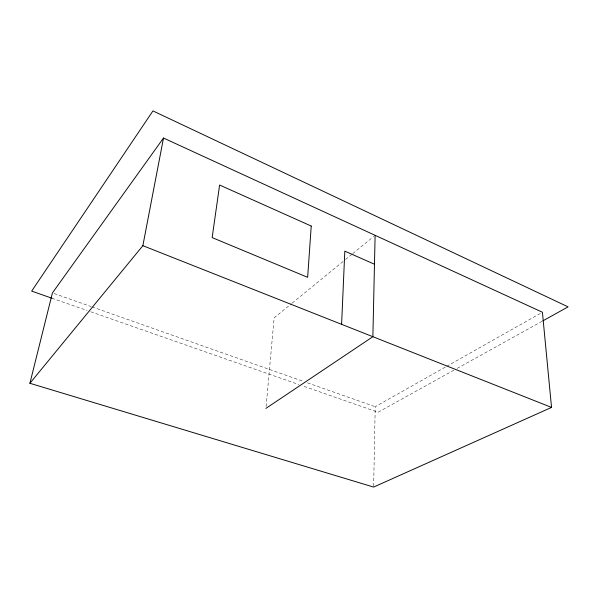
<?xml version="1.0" encoding="UTF-8"?>
<svg xmlns="http://www.w3.org/2000/svg" width="598" height="598" viewBox="0 0 598 598"><rect width="100%" height="100%" fill="white"/><g stroke="black" fill="none" stroke-linecap="round" stroke-linejoin="round"><path stroke-width="0.45" stroke-dasharray="2.99 2.24" d="M373.653 486.152L375.208 406.722L445.831 366.821M266.088 406.543L274.161 317.83L291.465 303.687M292.19 303.096L344.829 260.078M345.554 259.487L352.043 254.187M352.76 253.597L373.675 236.509M446.639 366.365L540.801 313.165M453.919 370.184L378.063 412.246L302.267 385.74M457.178 368.375L541.997 321.343M51.944 298.208L87.203 310.534M90.724 311.767L298.738 384.507M54.179 293.551L91.12 306.572M92.002 306.886L303.089 381.3M307.484 382.847L375.208 406.722"/><path stroke-width="0.9" d="M375.118 235.328L372.875 336.711L265.923 408.397M341.6 324.333L344.814 251.138L374.483 264.234M29.9 383.288L142.862 245.681L163.501 138.041L542.423 312.246L551.535 407.41L373.638 487.078L29.9 383.288L52.422 292.93L163.501 138.041M542.82 320.887L568.1 306.871L152.939 110.922L31.672 291.114L51.944 298.208M142.862 245.681L551.535 407.41M311.229 226.051L307.656 277.323L212.155 237.6L219.616 185.036L311.229 226.051"/></g></svg>
